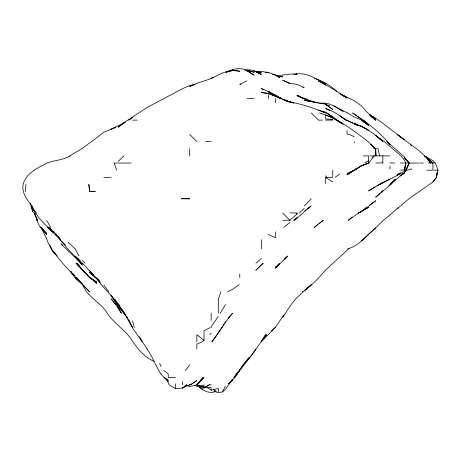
<?xml version="1.0" encoding="UTF-8"?>
<svg xmlns="http://www.w3.org/2000/svg" width="461" height="461" viewBox="0 0 461 461"><rect width="100%" height="100%" fill="white"/><g stroke="black" fill="none" stroke-linecap="round" stroke-linejoin="round"><path stroke-width="0.69" d="M261.237 248.865L261.779 241.714L261.237 239.674M25.246 191.638L26.023 184.486M397.146 208.85L408.895 198.795L432.914 182.014L436.486 177.335L437.051 172.783M432.914 182.014L436.498 177.335L437.045 172.783M400.528 170.178L404.297 169.809L404.297 170.178L405.697 163.027L405.121 170.178L404.297 171.371L397.146 175.197L399.347 173.653M436.486 177.335L437.95 170.178L435.438 163.027L432.914 160.601L424.518 155.876M404.297 170.178L405.778 163.027L404.297 159.961L400.943 155.876L397.146 152.562L384.324 141.567L379.858 138.842M406.372 170.178L404.297 172.23L406.372 170.178L408.988 163.027L404.297 156.838L386.952 141.567L389.994 144.892C382.325 135.217 373.007 127.075 362.865 120.108L365.44 122.269M220.986 291.784L218.318 298.935L218.318 313.244M225.469 304.479L220.22 313.244M213.656 389.551L216.146 391.925L218.318 392.576L222.444 391.925L225.469 385.938M283.913 314.863L275.234 327.546L261.237 341.722L266.712 334.703L261.237 341.768M222.657 326.382L211.789 341.855C219.39 332.773 224.697 322.043 232.621 313.244L228.137 318.349M223.36 325.218L224.063 324.054M224.766 322.89L225.469 321.726M255.878 349.006C251.545 356.797 243.944 362.023 239.778 369.987L233.802 377.622L238.285 371.566M218.318 316.35L211.161 326.872L211.161 327.546M261.237 341.313L265.703 334.703L261.237 341.244M282.691 317.364L290.13 306.087L295.587 298.935L303.096 291.784M353.921 170.178L347.075 174.828L361.384 165.735L368.904 163.027L374.09 155.876L372.234 157.858M261.116 341.855L250.934 356.163L236.389 374.868M236.355 374.868L239.639 370.465L234.833 377.622L228.65 383.869L232.621 380.262L230.039 382.521M234.297 377.622L235.554 375.969M239.103 370.465L248.692 357.742M185.437 370.465L189.707 364.968M296.999 217.557L294.758 220.254L296.999 217.938L293.657 220.254L296.999 218.18L310.996 205.946L307.003 209.023M279.337 263.675L275.54 268.227L279.562 263.675M379.749 193.511L375.686 197.25L389.994 185.27L395.181 179.375M209.772 334.703L211.161 333.113M382.837 190.439L380.763 192.577M231.266 380.677L232.621 379.144L225.469 389.378L222.444 391.925M390.801 184.486L395.331 179.375M395.233 179.375L388.894 185.777M389.994 214.964L383.454 220.254L375.686 227.93C366.651 235.15 359.367 245.782 347.744 248.865M228.679 383.783L232.125 380.319L228.65 383.783M304.151 205.946L311.308 198.795M392.374 182.101L389.994 184.486L404.297 172.812L401.318 174.696M196.859 384.543L204.01 377.622L196.859 384.774L202.88 377.622L196.859 385.016L189.707 386.56L187.425 385.54M118.177 161.408L123.911 155.876M299.281 213.097L304.151 208.447M375.686 227.93L361.384 240.884M256.016 263.168L261.237 258.402M398.16 207.784L389.994 214.889M304.151 291.075L311.308 284.627L305.176 289.911M284.189 259.082L287.681 256.016L280.582 263.168L275.54 267.098L279.014 264.044M282.691 220.254L289.848 220.254L296.999 214.1L296.999 213.097L289.848 212.832M271.546 330.687L275.234 327.546M398.702 174.097L397.146 175.405L400.448 172.996L397.146 175.508L379.438 184.486L389.994 178.96M317.422 224.835L314.298 227.406L323.34 220.254L319.006 223.562M283.82 227.406L289.848 222.496M352.095 217.252L348.36 220.254L358.514 213.097L368.535 207.467L363.331 209.916M304.704 290.367L311.953 284.627L319.041 277.476L325.61 270.031L348.625 248.865M304.721 210.786L305.862 209.905M182.55 388.076L186.861 384.774L182.55 388.076L175.399 388.658L169.17 384.774L168.248 382.503L165.447 378.164M362.479 210.493L358.278 213.097L361.384 211.685L375.686 200.766L369.636 205.116M364.663 208.839L366.305 207.6M210.222 327.546L204.01 330.733L204.01 340.408L202.068 341.855L196.859 344.119L196.859 349.006M239.121 284.627L232.621 289.278L227.682 291.784M397.146 175.295L400.448 172.933M123.127 123.738L118.177 127.259L125.329 121.525L132.48 117.474L128.809 120.108L132.48 117.163L146.788 107.655L182.55 88.656L189.707 85.487L195.182 84.34L189.707 86.547C197.285 82.196 206.153 81.153 213.887 77.189C221.706 73.017 230.794 68.798 239.778 71.271L232.621 70.51L226.12 72.187C232.24 69.288 239.443 67.139 245.967 70.037M124.228 122.954L125.329 122.177L111.02 129.374L115.746 127.259L103.869 132.284L82.404 148.367L69.865 155.876M335.112 177.335L339.924 173.947M355.419 169.164L356.612 168.369M368.904 163.027L368.535 162.802L361.384 166.035L354.227 170.178M382.837 182.7L384.624 181.519M190.428 384.774L196.859 380.555L190.664 384.774L189.321 384.774M364.732 163.027L368.535 160.641M198.806 385.678L204.01 388.093L209.386 384.774L211.161 384.774M375.087 186.884L368.535 190.894L382.837 182.47L376.919 185.841M68.101 157.184L70.326 155.876M382.837 162.877L375.686 163.027M302.416 291.784L303.574 291.122M400.125 175.647L404.297 173.284L400.718 175.209M205.203 386.923L209.386 384.774M211.161 78.537L213.887 77.189M353.034 170.772L347.075 173.728L354.227 170.501L361.384 165.735L368.535 163.315L368.535 162.802M246.929 80.854L239.778 84.34L240.907 84.34M182.55 387.914L189.69 384.774M68.101 156.982C61.313 160.376 53.58 160.29 46.642 163.257C38.787 167.464 29.729 171.359 25.182 179.502C19.166 188.808 25.845 198.91 32.109 205.946L32.333 206.344C36.258 215.979 43.328 223.839 51.632 229.924M226.12 72.227L232.621 70.037L226.12 72.147M213.564 391.925L214.924 391.539M293.749 74.475C304.998 71.461 316.033 78.099 324.896 84.34C332.502 88.616 339.999 93.087 347.075 98.216L339.924 93.6L347.075 97.611L341.111 94.58M207.312 387.471L211.161 390.139L218.318 388.525L218.318 391.925M294.4 74.509L296.999 74.002L289.848 74.088L276.842 75.863M214.492 391.925C208.136 393.585 202.143 390.415 198.005 385.69L202.373 389.061M256.23 71.76L261.237 71.438L268.388 72.475L265.53 72.36M319.894 103.477C330.462 101.27 337.953 109.378 347.075 112.582M244.785 70.037L246.929 70.037L254.08 72.233L246.929 70.464M246.929 98.648L253.884 98.648M347.075 112.957L347.663 112.957L354.227 117.036L361.384 119.935L368.535 125.404L361.384 120.108L368.535 124.695L363.764 121.992M132.48 120.108L137.182 120.108M322.435 120.108L318.459 120.108L311.308 112.957M325.61 120.108L332.761 120.108M205.698 141.567L211.161 141.567M373.594 148.719L377.951 148.719L379.657 155.876M363.308 155.876L368.535 155.876L368.535 162.082M369.901 155.876L375.686 155.876M375.686 149.929L375.957 155.876L389.994 155.876M117.278 163.027L114.167 163.027L116.616 170.178M118.177 163.027L131.051 163.027M394.823 163.027L389.994 162.889M400.257 163.027L418.605 163.027M419.752 163.027L423.169 163.027M428.425 163.027L434.631 163.027M406.469 170.178L407.737 170.178L411.454 168.818L411.454 169.498M426.874 170.178L432.914 170.178L432.914 163.027L425.757 156.579L430.407 163.027C422.236 150.684 408.411 143.625 397.146 134.416L404.297 139.671L382.837 123.318L375.686 118.264L369.722 114.743L375.686 118.713L369.722 114.818M433.841 170.178L437.95 170.178M103.869 177.335L111.02 177.335M325.61 183.559L325.61 177.335L332.761 177.335L332.761 170.178M89.567 191.638L95.312 191.638L89.567 191.563L88.881 184.486L89.567 191.563M296.97 213.097L296.999 214.1M175.399 377.622L168.248 377.622L168.248 373.952L163.701 370.465M204.01 387.534L211.161 387.684L211.161 390.139M265.53 72.296L268.388 72.365L275.54 75.131L272.29 74.29L275.54 75.051L279.383 77.189L277.464 76.532M332.761 119.399L325.61 119.059L325.61 114.979L319.554 112.957M246.929 69.767L251.043 70.037L254.08 70.787L261.237 74.503L254.08 70.908L261.237 72.994L256.685 71.985M256.23 72.049L257.659 72.147M259.094 72.244L261.237 72.394L255.382 71.588M319.894 103.12L325.61 103.546M276.969 76.192L282.691 76.826L276.842 76.094M267.092 93.376L261.237 92.494L268.388 93.358L289.197 101.996L282.691 99.167L289.848 102.048L282.691 99.328L293.749 102.964M197.51 385.65L204.01 386.992L201.411 386.185M311.308 101.904L304.151 100.279L325.61 104.221L332.761 109.361L325.61 104.503L329.338 105.8L325.61 104.618M302.854 87.198L304.151 87.498L296.999 84.409L289.848 83.268L282.691 80.202L289.848 83.741M313.261 102.348L314.563 102.647M277.476 76.589L280.058 77.189L277.476 76.44M304.802 99.121L311.308 101.328L318.459 103.01M293.749 103.005L289.848 101.979C302.168 104.134 314.091 108.214 325.61 112.957L318.459 110.093L325.61 112.19L332.761 117.417L326.722 112.957L332.761 116.708L342.206 123.79M303.067 98.326L296.999 95.093L303.885 98.648L296.999 95.721L315.209 102.509M311.308 101.328L315.209 102.647M268.388 93.571L281.809 98.648L275.54 95.848L281.371 98.648L275.54 94.954L268.388 91.837L271.368 93.381L268.388 91.497L271.368 93.301M314.563 78.41C322.585 81.436 330.733 85.008 336.599 91.497M268.388 234.557L275.54 237.651L275.54 231.866M194.525 385.275L196.859 386.283L204.01 385.01L204.01 388.093M278.548 97.334L281.556 98.648L278.548 97.236M341.221 94.551L354.227 100.607L361.32 105.8L367.89 112.957L375.686 120.108L370.183 115.648M354.227 136.75L349.184 134.416L347.075 134.122L347.075 130.659M352.924 123.364L343.341 118.46M354.227 123.911L356.174 124.827M329.782 110.548L325.61 108.531C333.142 110.83 339.63 115.365 345.802 120.108L339.924 115.89L346.332 120.108L363.401 127.259L368.535 130.209L375.686 135.367L382.837 141.4L375.686 135.534L382.837 140.697L379.858 138.928M424.229 155.876L425.757 156.659L432.914 163.021M303.672 98.648L304.151 98.902M324.896 84.34L318.459 80.9L325.61 84.824M274.347 94.891L268.388 91.612L261.237 88.385L263.519 89.768M342.195 110.997L333.983 105.8M153.939 361.355C145.025 357.298 138.386 349.818 132.993 341.855C126.412 330.525 114.322 324.158 107.327 313.244C100.74 302.33 87.256 297.166 82.669 284.627L89.567 291.784L82.404 284.483L76.324 277.476L82.404 284.31L75.252 277.516L82.404 284.207L74.659 277.476L70.752 271.517M319.075 80.698L325.247 84.34M246.929 70.787L254.08 75.103L246.929 70.625M339.924 122.528L332.761 118.039L325.61 114.979C341.428 120.961 354.734 131.408 368.051 141.567L375.329 148.719L370.627 144.437M325.61 177.335L332.761 181.899M373.894 147.56L375.686 148.719L372.932 146.702M343.336 111.458L339.924 109.217L342.01 110.876M319.006 80.698L320.637 81.793M321.726 82.519L323.363 83.614M357.673 125.334L354.227 123.024L357.021 125.144M337.925 120.776L342.183 123.761M90.414 277.862L96.718 282.12L89.613 277.476L82.657 270.325L77.137 263.168L82.404 269.927L76.013 263.168L89.567 277.476L82.732 270.325L87.123 274.462M410.284 144.771L411.454 145.572M361.384 119.174L352.625 112.957L363.101 120.108L368.535 124.81L366.403 123.099M372.932 118.033L375.686 119.981L370.183 115.619M324.452 84.34L325.61 85.187M62.644 245.143L60.944 243.904C68.182 250.865 75.558 257.682 82.404 265.075L77.575 259.52M343.22 124.435L339.924 122.015L342.206 123.761M40.966 227.406L46.642 233.393L40.954 227.406L46.642 234.557L41.064 227.406L39.485 226.195L36.984 220.254L36.569 217.65L37.018 220.254L34.448 213.097L32.333 211.247L31.769 206.609M197.988 385.632L202.367 389.061M204.01 340.408L196.859 334.703L196.859 341.855M363.741 120.961L365.337 122.246M373.883 147.843L374.954 148.719M95.22 277.049L89.567 272.365L100.187 282.328M80.208 260.701L75.252 256.593L68.101 249.274L61.912 241.714L65.243 244.987M366.472 123.133L368.535 124.862L363.101 120.108L368.535 124.891M89.843 277.476L96.718 283.388L93.208 280.202M78.831 259.422L75.252 256.316L82.404 263.156M370.552 144.305L375.6 148.719M53.793 233.041L47.425 227.406L59.383 238.279M55.239 234.557L59.388 238.279M90.708 277.931L92.212 279.297M68.101 242.244L75.172 248.865M65.151 244.987L61.705 241.714L55.885 234.557M82.404 260.471L85.181 263.168M213.656 389.505L216.146 391.925M53.793 232.298L48.757 227.406L53.793 232.379M120.183 308.305L117.953 306.087L111.02 295.271L118.016 306.087L121.958 310.558M115.089 299.587L118.172 306.087L121.75 309.636M282.691 213.097L289.848 220.254M189.707 134.416L196.859 141.567M118.177 306.098L122.943 310.858M97.669 279.366L99.582 281.279M89.567 270.728L93.808 275.067M82.427 263.168L100.037 282.172M96.718 278.139L99.092 280.634M53.793 231.624L56.513 234.557M121.958 310.581L118.177 306.329L127.553 317.796M122.903 311.648L125.329 314.483M122.903 311.63L124.32 313.244L118.177 306.087M120.932 308.132L119.174 306.087L120.903 308.132M167.349 380.233L168.248 381.276L164.22 377.622L168.248 380.342L164.081 377.622L161.091 374.107M147.163 349.006L142.426 341.855L139.637 336.749M56.081 234.557L60.944 240.267L58.086 236.274M98.908 280.467L96.718 277.868C102.423 287.918 111.948 294.884 118.177 304.525M113.982 302.237L111.21 298.935L116.731 306.087L121.399 313.244L118.5 308.161M114.904 303.338L115.832 304.439M70.539 271.373L73.109 274.531M73.547 274.065L75.252 276.197C67.162 268.982 60.201 260.667 53.793 251.942L57.031 256.016L53.793 252.784L51.661 249.424M325.61 175.791L326.826 177.335M70.539 271.425L73.967 275.828M142.121 341.855L132.319 327.546L128.89 320.395L132.48 327.546L125.329 315.076L119.255 306.087M103.869 285.163L108.842 291.784M33.175 209.185L36.102 213.097L32.333 208.516L30.893 205.946L30.276 203.341M71.19 271.973L72.002 273.073M72.815 274.174L74.037 275.828M161.091 374.211C155.657 366.241 152.798 356.774 146.915 349.006M51.661 249.389L53.793 252.53L51.183 248.865L49.725 244.964M121.727 309.072L122.92 310.858M118.177 303.407L119.935 306.087M117.538 306.594L118.177 307.596M115.308 300.134L118.177 304.911L115.457 300.134M46.642 220.456L50.727 227.406M127.415 317.969L126.372 316.05M128.106 319.179L128.803 320.395M75.252 249.009L78.935 256.016M41.064 227.406L46.642 238.763M31.797 207.006L32.333 208.061M34.108 213.097L37.462 220.254L34.448 213.097M50.71 246.912L51.534 248.865L47.627 241.714L46.642 238.349M159.719 363.314L161.091 366.674M31.475 206.609L32.333 209.265L32.333 211.247M132.48 320.833L134.335 327.546M31.815 206.609L32.333 209.265M375.686 149.255L375.957 155.876M389.994 165.954L389.994 169.072M382.837 155.876L382.837 163.027M354.227 141.567L354.227 142.829M275.54 98.648L275.54 102.768M268.388 94.845L268.388 98.648M239.778 273.828L239.778 277.476M211.161 313.244L211.161 320.395M189.707 148.719L189.707 155.876M189.707 384.774L189.707 385.292M182.55 381.852L182.55 384.774M175.399 383.863L175.399 388.658M408.988 163.027L405.968 170.178L409.322 163.027L404.297 157.627L408.988 163.027M261.237 264.989L255.774 270.325L263.191 263.168L261.237 264.989M382.837 182.712L379.391 184.486L382.837 182.723M182.55 198.628L181.277 198.795L189.707 198.795L182.55 198.628M361.384 126.256L354.227 123.969L363.389 127.259L368.535 130.411L361.384 126.256M311.308 101.697L304.151 98.648L311.308 101.697M325.61 83.988L318.459 79.914L325.61 83.988"/></g></svg>
